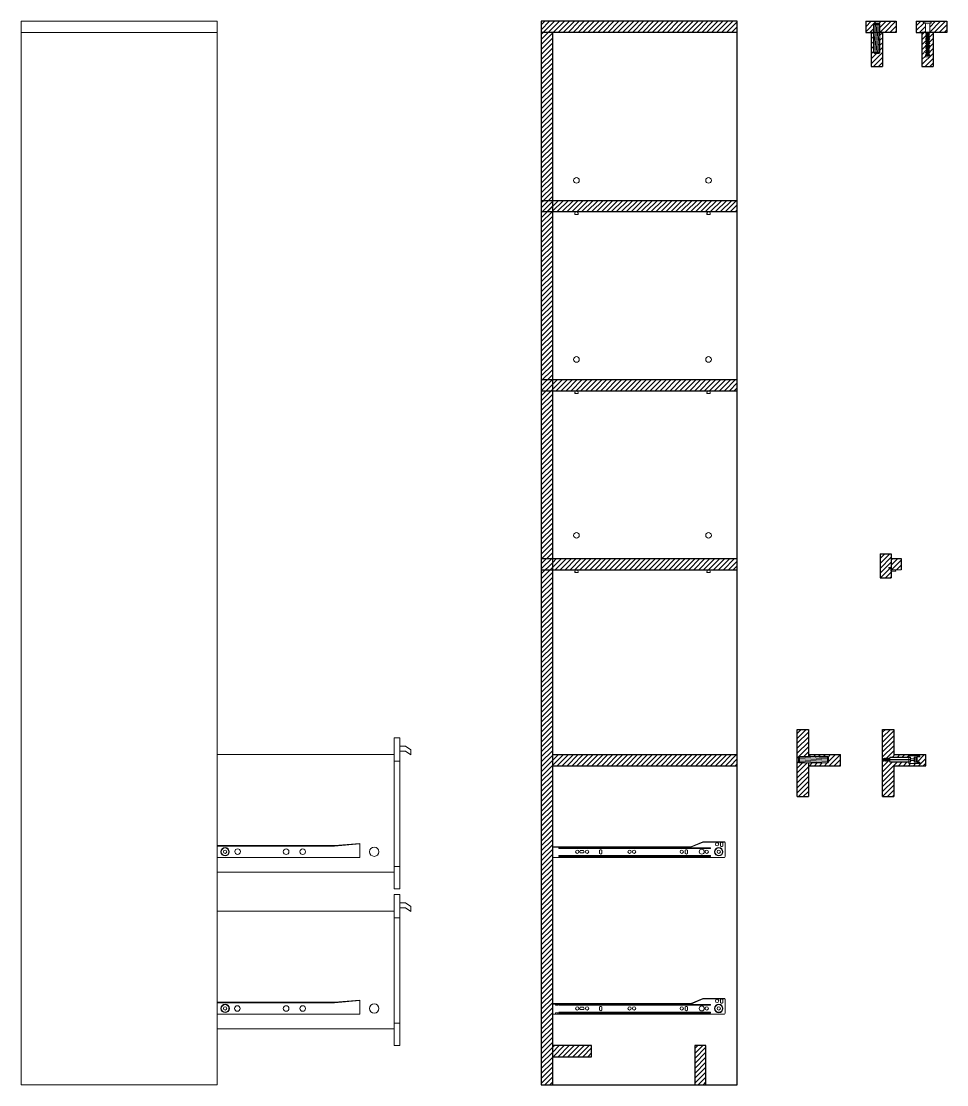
# Model space of a CAD drawing. Header units: centimetres. Extents: x -239 to 1959, y -161 to 626.
# Drawn here: x -238 to -72.7, y 102.1 to 292.1 of the extents above; entities that cross this region are included whole.
import ezdxf

# ---------------------------------------------------------------- set-up
doc = ezdxf.new("R2010")
doc.units = ezdxf.units.CM
doc.header["$MEASUREMENT"] = 0
for name, color, linetype, lineweight in [('dettagli', 4, 'Continuous', 13), ('linee prospetti', 1, 'Continuous', 18), ('linee sezioni', 3, 'Continuous', 25), ('trame', 6, 'Continuous', 9)]:
    doc.layers.add(name, color=color, linetype=linetype, lineweight=lineweight)

msp = doc.modelspace()

# ---------------------------------------------------------------- hatches: boundary and pattern name
at = {"layer": 'trame'}
h = msp.add_hatch(dxfattribs=at)
h.set_pattern_fill('ANSI31', color=256, scale=5)
h.paths.add_polyline_path([(-110.16377, 292.09239), (-145.16377, 292.09239), (-145.16377, 290.09239), (-110.16377, 290.09239)])
h.paths.add_polyline_path([(-143.16377, 290.09239), (-145.16377, 290.09239), (-145.16377, 102.09239), (-143.16377, 102.09239)])
h = msp.add_hatch(dxfattribs=at)
h.set_pattern_fill('ANSI31', color=256, scale=5)
h.paths.add_polyline_path([(-85.79649, 291.53949, -0.278502654), (-85.70649, 291.63949), (-85.65649, 291.63949), (-85.65649, 291.73949), (-84.80649, 291.73949), (-84.80649, 291.63949), (-84.77094, 291.63949, -0.414213562), (-84.65649, 291.53949), (-84.65649, 290.09215), (-81.76697, 290.09215), (-81.76697, 292.09239), (-87.20512, 292.09239), (-87.20512, 290.09239), (-86.19814, 290.09215), (-85.79649, 290.09215)])
h = msp.add_hatch(dxfattribs=at)
h.set_pattern_fill('ANSI31', color=256, scale=5)
h.paths.add_polyline_path([(-75.16316, 290.09215), (-75.93909, 290.09215), (-75.93909, 290.0454), (-75.75917, 290.0454), (-75.75917, 289.99401), (-75.93909, 289.99401), (-75.93909, 289.8758), (-75.87337, 289.8758), (-75.87337, 289.82441), (-75.93909, 289.82441), (-75.93909, 289.69593), (-75.75917, 289.69593), (-75.75917, 289.64453), (-75.93909, 289.64453), (-75.93909, 289.51091), (-75.87337, 289.51091), (-75.87337, 289.45952), (-75.93909, 289.45952), (-75.93909, 289.34131), (-75.75917, 289.34131), (-75.75917, 289.28992), (-75.93909, 289.28992), (-75.93909, 289.14602), (-75.87337, 289.14602), (-75.87337, 289.09462), (-75.93909, 289.09462), (-75.93909, 288.95586), (-75.75917, 288.95586), (-75.75917, 288.90447), (-75.93909, 288.90447), (-75.93909, 288.75029), (-75.87337, 288.75029), (-75.87337, 288.69889), (-75.93909, 288.69889), (-75.93909, 288.555), (-75.75917, 288.555), (-75.75917, 288.5036), (-75.93909, 288.5036), (-75.93909, 288.37512), (-75.87337, 288.37512), (-75.87337, 288.32372), (-75.93909, 288.32372), (-75.93909, 288.17983), (-75.75917, 288.17983), (-75.75917, 288.12843), (-75.93909, 288.12843), (-75.93909, 287.98453), (-75.87337, 287.98453), (-75.87337, 287.93314), (-75.93909, 287.93314), (-75.93909, 287.76354), (-75.75917, 287.76354), (-75.75917, 287.71215), (-75.93909, 287.71215), (-75.93909, 287.56825), (-75.87337, 287.56825), (-75.87337, 287.51685), (-75.93909, 287.51685), (-75.93909, 287.36267), (-75.75917, 287.36267), (-75.75917, 287.31128), (-75.93909, 287.31128), (-75.93909, 287.13654), (-75.87337, 287.13654), (-75.87337, 287.08515), (-75.93909, 287.08515), (-75.93909, 286.95153), (-75.75917, 286.95153), (-75.75917, 286.90013), (-75.93909, 286.90013), (-75.93909, 286.7182), (-75.87337, 286.7182), (-75.87337, 286.6668), (-75.93909, 286.6668), (-75.93909, 286.53318), (-75.75917, 286.53318), (-75.75917, 286.48179), (-75.93909, 286.48179), (-75.93909, 286.28915), (-75.87337, 286.28915), (-75.87337, 286.23776), (-75.93909, 286.23776), (-75.93909, 286.10414), (-75.75917, 286.10414), (-75.75917, 286.05274), (-75.93909, 286.05274), (-75.93909, 285.99205), (-75.75917, 285.99205), (-75.75917, 285.76281), (-76.51435, 285.76281), (-76.51435, 285.99205), (-76.33582, 285.99205), (-76.33582, 286.05274), (-76.51652, 286.05274), (-76.51652, 286.10414), (-76.33582, 286.10414), (-76.33582, 286.23776), (-76.40232, 286.23776), (-76.40232, 286.28915), (-76.33582, 286.28915), (-76.33582, 286.48179), (-76.51652, 286.48179), (-76.51652, 286.53318), (-76.33582, 286.53318), (-76.33582, 286.6668), (-76.40232, 286.6668), (-76.40232, 286.7182), (-76.33582, 286.7182), (-76.33582, 286.90013), (-76.51652, 286.90013), (-76.51652, 286.95153), (-76.33582, 286.95153), (-76.33582, 287.08515), (-76.40232, 287.08515), (-76.40232, 287.13654), (-76.33582, 287.13654), (-76.33582, 287.31128), (-76.51652, 287.31128), (-76.51652, 287.36267), (-76.33582, 287.36267), (-76.33582, 287.51685), (-76.40232, 287.51685), (-76.40232, 287.56825), (-76.33582, 287.56825), (-76.33582, 287.71215), (-76.51652, 287.71215), (-76.51652, 287.76354), (-76.33582, 287.76354), (-76.33582, 287.93314), (-76.40232, 287.93314), (-76.40232, 287.98453), (-76.33582, 287.98453), (-76.33582, 288.12843), (-76.51652, 288.12843), (-76.51652, 288.17983), (-76.33582, 288.17983), (-76.33582, 288.32372), (-76.40232, 288.32372), (-76.40232, 288.37512), (-76.33582, 288.37512), (-76.33582, 288.5036), (-76.51652, 288.5036), (-76.51652, 288.555), (-76.33582, 288.555), (-76.33582, 288.69889), (-76.40232, 288.69889), (-76.40232, 288.75029), (-76.33582, 288.75029), (-76.33582, 288.90447), (-76.51652, 288.90447), (-76.51652, 288.95586), (-76.33582, 288.95586), (-76.33582, 289.09462), (-76.40232, 289.09462), (-76.40232, 289.14602), (-76.33582, 289.14602), (-76.33582, 289.28992), (-76.51652, 289.28992), (-76.51652, 289.34131), (-76.33582, 289.34131), (-76.33582, 289.45952), (-76.40232, 289.45952), (-76.40232, 289.51091), (-76.33582, 289.51091), (-76.33582, 289.64453), (-76.51652, 289.64453), (-76.51652, 289.69593), (-76.33582, 289.69593), (-76.33582, 289.82441), (-76.40232, 289.82441), (-76.40232, 289.8758), (-76.33582, 289.8758), (-76.33582, 289.99401), (-76.51652, 289.99401), (-76.51652, 290.0454), (-76.33582, 290.0454), (-76.33582, 290.09215), (-77.15618, 290.09215), (-77.15618, 284.02584), (-75.16316, 284.02584)])
h.paths.add_polyline_path([(-72.72501, 292.09239), (-78.16316, 292.09239), (-78.16316, 290.09239), (-77.15618, 290.09215), (-76.33582, 290.09215), (-76.33582, 290.12513), (-76.51435, 290.12513), (-76.51435, 291.67324, -0.073412496), (-76.91409, 291.84099, -0.191741428), (-75.38584, 291.83629, -0.068614146), (-75.75917, 291.67813), (-75.75917, 290.12513), (-75.93909, 290.12513), (-75.93909, 290.09215), (-72.72501, 290.09215)])
h = msp.add_hatch(dxfattribs=at)
h.set_pattern_fill('ANSI31', color=256, scale=5)
h.set_pattern_definition([(45, (-19.8017, 0), (-0.4419417, 0.4419417), [])])
h.paths.add_polyline_path([(-85.65649, 286.33949), (-85.65649, 286.43949), (-84.80649, 286.43949), (-84.80649, 286.33949)], flags=16)
h.paths.add_polyline_path([(-86.19814, 284.02584), (-84.20512, 284.02584), (-84.20512, 290.09215), (-84.65649, 290.09215), (-84.65649, 286.53949), (-85.79649, 286.53949), (-85.79649, 290.09215), (-86.19814, 290.09215)])
h = msp.add_hatch(dxfattribs=at)
h.set_pattern_fill('ANSI31', color=256, scale=5)
h.paths.add_polyline_path([(-110.16377, 260.09239), (-145.16377, 260.09239), (-145.16377, 258.09239), (-110.16377, 258.09239)])
h = msp.add_hatch(dxfattribs=at)
h.set_pattern_fill('ANSI31', color=256, scale=5)
h.paths.add_polyline_path([(-110.16377, 228.09239), (-143.16377, 228.09239), (-143.16377, 226.09239), (-110.16377, 226.09239)])
h = msp.add_hatch(dxfattribs=at)
h.set_pattern_fill('ANSI31', color=256, scale=5)
h.paths.add_polyline_path([(-110.16377, 196.09239), (-143.16377, 196.09239), (-143.16377, 194.09239), (-110.16377, 194.09239)])
h = msp.add_hatch(dxfattribs=at)
h.set_pattern_fill('ANSI31', color=256, scale=5)
h.set_pattern_definition([(45, (-18.2275, 0), (-0.4419417, 0.4419417), [])])
h.paths.add_polyline_path([(-84.62395, 192.63644), (-82.63094, 192.63644), (-82.63094, 196.96974), (-84.62395, 196.96974)])
h = msp.add_hatch(dxfattribs=at)
h.set_pattern_fill('ANSI31', color=256, scale=5)
h.paths.add_polyline_path([(-80.85493, 194.09239), (-80.85493, 196.09239), (-82.63094, 196.09239), (-82.63094, 194.09239), (-82.01723, 194.09239)])
h = msp.add_hatch(dxfattribs=at)
h.set_pattern_fill('ANSI31', color=256, scale=5)
h.paths.add_polyline_path([(-97.42217, 165.57679), (-99.42217, 165.57679), (-99.42217, 153.56525), (-97.42217, 153.56525), (-97.42217, 159.57666), (-99.02088, 159.57666, -0.278502654), (-99.12088, 159.66666), (-99.12088, 159.71666), (-99.22088, 159.71666), (-99.22088, 160.56666), (-99.12088, 160.56666), (-99.12088, 160.60221, -0.414213562), (-99.02088, 160.71666), (-97.42217, 160.71666)])
h = msp.add_hatch(dxfattribs=at)
h.set_pattern_fill('ANSI31', color=256, scale=5)
h.paths.add_polyline_path([(-76.47897, 161.09239), (-82.17945, 161.09239), (-82.17945, 165.57679), (-84.17945, 165.57679), (-84.17945, 153.56525), (-82.17945, 153.56525), (-82.17945, 159.09239), (-76.47897, 159.09239)])
h.paths.add_polyline_path([(-79.49928, 160.64096), (-79.49928, 160.86444), (-77.53508, 160.86444), (-77.53508, 160.77396), (-77.53508, 160.66123), (-77.65521, 160.66123), (-78.03508, 160.66123), (-78.03508, 159.70096), (-77.53508, 159.70096), (-77.53508, 159.57396), (-77.53508, 159.47396), (-79.49928, 159.47396), (-79.49928, 159.70096), (-82.8791, 159.70096), (-82.8791, 159.93675), (-82.96538, 159.93675, -0.173127612), (-82.99948, 159.87903, -0.273281154), (-83.02901, 159.93675), (-83.15075, 159.93675, -0.173127612), (-83.18484, 159.87903, -0.273281154), (-83.21438, 159.93675), (-83.34311, 159.93675, -0.173127612), (-83.37721, 159.87903, -0.273281154), (-83.40674, 159.93675), (-83.54098, 159.93675, -0.173127612), (-83.57507, 159.87903, -0.273281154), (-83.60461, 159.93675), (-83.74092, 159.93675, -0.173127612), (-83.77502, 159.87903, -0.273281154), (-83.80455, 159.93675), (-84.04275, 159.93675), (-84.04275, 160.39755), (-83.91064, 160.39755, -0.173127612), (-83.87654, 160.45527, -0.273281154), (-83.84701, 160.39755), (-83.71069, 160.39755, -0.173127612), (-83.6766, 160.45527, -0.273281154), (-83.64706, 160.39755), (-83.51283, 160.39755, -0.173127612), (-83.47874, 160.45527, -0.273281154), (-83.4492, 160.39755), (-83.32047, 160.39755, -0.173127612), (-83.28637, 160.45527, -0.273281154), (-83.25683, 160.39755), (-83.1351, 160.39755, -0.173127612), (-83.101, 160.45527, -0.273281154), (-83.07147, 160.39755), (-82.8791, 160.39755), (-82.8791, 160.64096)], flags=16)
h.paths.add_polyline_path([(-78.51229, 160.32122), (-78.51229, 160.64096), (-78.11229, 160.64096), (-78.11229, 159.70096), (-78.51229, 159.70096), (-78.51229, 160.02122)], flags=0)
h = msp.add_hatch(dxfattribs=at)
h.set_pattern_fill('ANSI31', color=256, scale=5)
h.paths.add_polyline_path([(-110.16377, 161.09239), (-143.16377, 161.09239), (-143.16377, 159.09239), (-110.16377, 159.09239)])
h = msp.add_hatch(dxfattribs=at)
h.set_pattern_fill('ANSI31', color=256, scale=5)
h.paths.add_polyline_path([(-91.72169, 161.09239), (-97.42217, 161.09239), (-97.42217, 160.71666), (-94.02088, 160.71666, -0.414213562), (-93.92088, 160.60221), (-93.92088, 160.56666), (-93.82088, 160.56666), (-93.82088, 159.71666), (-93.92088, 159.71666), (-93.92088, 159.66666, -0.278502654), (-94.02088, 159.57666), (-97.42217, 159.57666), (-97.42217, 159.09239), (-91.72169, 159.09239)])
h = msp.add_hatch(dxfattribs=at)
h.set_pattern_fill('ANSI31', color=256, scale=5)
h.paths.add_polyline_path([(-136.16377, 109.09239), (-143.16377, 109.09239), (-143.16377, 107.09239), (-136.16377, 107.09239)])
h.paths.add_polyline_path([(-115.73005, 109.09239), (-117.73005, 109.09239), (-117.73005, 102.09239), (-115.73005, 102.09239)])

# ---------------------------------------------------------------- linework, layer by layer
for p, q in [((-87.20512, 292.09239), (-81.76697, 292.09239)), ((-87.20512, 292.09239), (-87.20512, 290.09239)), ((-81.76697, 292.09239), (-81.76697, 290.09215)), ((-78.16316, 292.09239), (-72.72501, 292.09239)), ((-78.16316, 292.09239), (-78.16316, 290.09239)), ((-72.72501, 292.09239), (-72.72501, 290.09215)), ((-87.20512, 290.09239), (-86.19814, 290.09215)), ((-84.20512, 290.09239), (-84.20512, 284.02584)), ((-78.16316, 290.09239), (-77.15618, 290.09215)), ((-75.16316, 290.09239), (-75.16316, 284.02584)), ((-86.19814, 284.02584), (-84.20512, 284.02584)), ((-77.15618, 284.02584), (-75.16316, 284.02584)), ((-115.57497, 257.79239), (-115.57497, 257.59239)), ((-139.17155, 225.79239), (-139.17155, 225.59239)), ((-115.57497, 225.79239), (-115.57497, 225.59239)), ((-84.62395, 196.96974), (-82.63094, 196.96974)), ((-82.63094, 196.96974), (-82.63094, 192.63644)), ((-82.63094, 196.09239), (-80.85493, 196.09239)), ((-80.85493, 196.09239), (-80.85493, 194.09239)), ((-139.17155, 193.79239), (-139.17155, 193.59239)), ((-115.57497, 193.79239), (-115.57497, 193.59239)), ((-84.62395, 192.63644), (-82.63094, 192.63644)), ((-99.42217, 153.56525), (-99.42217, 165.57679)), ((-99.42217, 165.57679), (-97.42217, 165.57679)), ((-97.42217, 165.57679), (-97.42217, 160.71666)), ((-84.17945, 153.56525), (-84.17945, 165.57679)), ((-84.17945, 165.57679), (-82.17945, 165.57679)), ((-82.17945, 165.57679), (-82.17945, 161.09239)), ((-97.42217, 161.09239), (-91.72169, 161.09239)), ((-91.72169, 159.09239), (-91.72169, 161.09239)), ((-82.17945, 161.09239), (-76.47897, 161.09239)), ((-76.47897, 159.09239), (-76.47897, 161.09239)), ((-97.42217, 159.57666), (-97.42217, 153.56525)), ((-97.42217, 159.09239), (-91.72169, 159.09239)), ((-82.17945, 159.09239), (-82.17945, 153.56525)), ((-82.17945, 159.09239), (-76.47897, 159.09239)), ((-99.42217, 153.56525), (-97.42217, 153.56525)), ((-84.17945, 153.56525), (-82.17945, 153.56525)), ((-120.68317, 116.51161), (-120.68317, 116.61161))]:
    msp.add_line(p, q)
for points in [[(-81.76697, 290.09215), (-86.19814, 290.09215), (-86.19814, 284.02584)], [(-72.72501, 290.09215), (-77.15618, 290.09215), (-77.15618, 284.02584)], [(-84.62395, 196.96974), (-84.62395, 192.63644)]]:
    msp.add_lwpolyline(points)
at = {"layer": 'dettagli'}
for p, q in [((-85.79649, 286.53949), (-85.47361, 291.53949)), ((-85.79649, 289.74288), (-85.68047, 291.53949)), ((-85.54929, 286.53949), (-85.2264, 291.53949)), ((-85.31643, 286.53949), (-84.99355, 291.53949)), ((-85.08357, 286.53949), (-84.76068, 291.53949)), ((-84.77094, 291.63949), (-84.80649, 291.63949)), ((-84.85071, 286.53949), (-84.65649, 289.54702)), ((-75.75917, 290.12513), (-76.51435, 290.12513)), ((-76.33582, 290.12513), (-76.33582, 290.0454)), ((-76.33582, 289.99401), (-76.33582, 289.8758)), ((-76.33582, 289.82441), (-76.33582, 289.69593)), ((-76.33582, 289.64453), (-76.33582, 289.51091)), ((-76.33582, 289.45952), (-76.33582, 289.34131)), ((-76.33582, 289.28992), (-76.33582, 289.14602)), ((-76.33582, 289.09462), (-76.33582, 288.95586)), ((-76.33582, 288.90447), (-76.33582, 288.75029)), ((-76.33582, 288.69889), (-76.33582, 288.555)), ((-76.33582, 288.5036), (-76.33582, 288.37512)), ((-76.33582, 288.32372), (-76.33582, 288.17983)), ((-76.33582, 288.12843), (-76.33582, 287.98453)), ((-76.33582, 287.93314), (-76.33582, 287.76354)), ((-76.33582, 287.71215), (-76.33582, 287.56825)), ((-76.33582, 287.51685), (-76.33582, 287.36267)), ((-76.33582, 287.31128), (-76.33582, 287.13654)), ((-76.33582, 287.08515), (-76.33582, 286.95153)), ((-76.33582, 286.90013), (-76.33582, 286.7182)), ((-84.77094, 286.43949), (-84.80649, 286.43949)), ((-75.75917, 285.99205), (-76.51435, 285.99205)), ((-76.33582, 286.6668), (-76.33582, 286.53318)), ((-76.33582, 286.48179), (-76.33582, 286.28915)), ((-76.33582, 286.23776), (-76.33582, 286.10414)), ((-76.33582, 286.05274), (-76.33582, 285.99205)), ((-139.17155, 257.79239), (-139.17155, 257.59239)), ((-138.57155, 257.79239), (-138.57155, 257.59239)), ((-114.97497, 257.79239), (-114.97497, 257.59239)), ((-138.57155, 225.79239), (-138.57155, 225.59239)), ((-114.97497, 225.79239), (-114.97497, 225.59239)), ((-82.63094, 194.09239), (-80.85493, 194.09239)), ((-139.17155, 193.59239), (-138.57155, 193.59239)), ((-138.57155, 193.79239), (-138.57155, 193.59239)), ((-115.57497, 193.59239), (-114.97497, 193.59239)), ((-114.97497, 193.79239), (-114.97497, 193.59239)), ((-99.12088, 160.60221), (-99.12088, 160.56666)), ((-94.02088, 160.28959), (-99.02088, 160.61248)), ((-94.02088, 160.05672), (-99.02088, 160.37961)), ((-94.02088, 159.82387), (-99.02088, 160.14675)), ((-94.02088, 159.57666), (-99.02088, 159.89955)), ((-97.22427, 159.57666), (-99.02088, 159.69268)), ((-94.02088, 160.52244), (-97.02841, 160.71666)), ((-93.92088, 160.60221), (-93.92088, 160.56666)), ((-79.20907, 160.21096), (-82.8791, 160.21096)), ((-79.20907, 160.11096), (-82.8791, 160.11096)), ((-79.49928, 160.86444), (-77.53508, 160.86444)), ((-79.49928, 159.47396), (-79.49928, 160.86444)), ((-79.10907, 160.32122), (-79.20907, 160.64096)), ((-79.10907, 160.02122), (-79.20907, 159.70096)), ((-78.41229, 160.64096), (-78.41229, 159.70096)), ((-78.21229, 160.64096), (-78.21229, 159.70096)), ((-77.53508, 159.47396), (-79.49928, 159.47396)), ((-77.53508, 159.57396), (-77.53508, 159.47396)), ((-120.68317, 144.51161), (-120.68317, 144.61161)), ((-116.22654, 145.43606), (-112.31282, 145.43606)), ((-116.22654, 117.43606), (-112.31282, 117.43606))]:
    msp.add_line(p, q, dxfattribs=at)
for points in [[(-85.22649, 291.53949), (-84.65649, 291.53949), (-84.65649, 286.53949), (-85.79649, 286.53949), (-85.79649, 291.53949), (-85.22649, 291.53949)], [(-85.65649, 291.63949), (-85.65649, 291.73949), (-84.80649, 291.73949), (-84.80649, 291.63949), (-85.70649, 291.63949)], [(-76.90627, 291.83629), (-76.90627, 291.84405)], [(-76.51435, 290.12513), (-76.51435, 291.67324), (-76.51435, 291.67324)], [(-75.75917, 291.67813), (-75.75917, 290.12513)], [(-76.21051, 290.0454), (-76.51652, 290.0454), (-76.51652, 289.99401), (-76.21051, 289.99401)], [(-76.21051, 289.69593), (-76.51652, 289.69593), (-76.51652, 289.64453), (-76.21051, 289.64453)], [(-76.21051, 289.34131), (-76.51652, 289.34131), (-76.51652, 289.28992), (-76.21051, 289.28992)], [(-76.21051, 288.95586), (-76.51652, 288.95586), (-76.51652, 288.90447), (-76.21051, 288.90447)], [(-76.21051, 289.8758), (-76.40232, 289.8758), (-76.40232, 289.82441), (-76.21051, 289.82441)], [(-76.21051, 289.51091), (-76.40232, 289.51091), (-76.40232, 289.45952), (-76.21051, 289.45952)], [(-76.21051, 289.14602), (-76.40232, 289.14602), (-76.40232, 289.09462), (-76.21051, 289.09462)], [(-76.21051, 290.12513), (-76.21051, 285.99205)], [(-76.06519, 290.12513), (-76.06519, 285.99205)], [(-76.06519, 290.0454), (-75.75917, 290.0454), (-75.75917, 289.99401), (-76.06519, 289.99401)], [(-76.06519, 289.8758), (-75.87337, 289.8758), (-75.87337, 289.82441), (-76.06519, 289.82441)], [(-76.06519, 289.69593), (-75.75917, 289.69593), (-75.75917, 289.64453), (-76.06519, 289.64453)], [(-76.06519, 289.51091), (-75.87337, 289.51091), (-75.87337, 289.45952), (-76.06519, 289.45952)], [(-76.06519, 289.34131), (-75.75917, 289.34131), (-75.75917, 289.28992), (-76.06519, 289.28992)], [(-76.06519, 289.14602), (-75.87337, 289.14602), (-75.87337, 289.09462), (-76.06519, 289.09462)], [(-76.06519, 288.95586), (-75.75917, 288.95586), (-75.75917, 288.90447), (-76.06519, 288.90447)], [(-75.93909, 290.12513), (-75.93909, 290.0454)], [(-75.93909, 289.99401), (-75.93909, 289.8758)], [(-75.93909, 289.82441), (-75.93909, 289.69593)], [(-75.93909, 289.64453), (-75.93909, 289.51091)], [(-75.93909, 289.45952), (-75.93909, 289.34131)], [(-75.93909, 289.28992), (-75.93909, 289.14602)], [(-75.93909, 289.09462), (-75.93909, 288.95586)], [(-75.93909, 288.90447), (-75.93909, 288.75029)], [(-76.21051, 288.555), (-76.51652, 288.555), (-76.51652, 288.5036), (-76.21051, 288.5036)], [(-76.21051, 288.17983), (-76.51652, 288.17983), (-76.51652, 288.12843), (-76.21051, 288.12843)], [(-76.21051, 287.76354), (-76.51652, 287.76354), (-76.51652, 287.71215), (-76.21051, 287.71215)], [(-76.21051, 287.36267), (-76.51652, 287.36267), (-76.51652, 287.31128), (-76.21051, 287.31128)], [(-76.21051, 286.95153), (-76.51652, 286.95153), (-76.51652, 286.90013), (-76.21051, 286.90013)], [(-76.21051, 288.75029), (-76.40232, 288.75029), (-76.40232, 288.69889), (-76.21051, 288.69889)], [(-76.21051, 288.37512), (-76.40232, 288.37512), (-76.40232, 288.32372), (-76.21051, 288.32372)], [(-76.21051, 287.98453), (-76.40232, 287.98453), (-76.40232, 287.93314), (-76.21051, 287.93314)], [(-76.21051, 287.56825), (-76.40232, 287.56825), (-76.40232, 287.51685), (-76.21051, 287.51685)], [(-76.21051, 287.13654), (-76.40232, 287.13654), (-76.40232, 287.08515), (-76.21051, 287.08515)], [(-76.06519, 288.75029), (-75.87337, 288.75029), (-75.87337, 288.69889), (-76.06519, 288.69889)], [(-76.06519, 288.555), (-75.75917, 288.555), (-75.75917, 288.5036), (-76.06519, 288.5036)], [(-76.06519, 288.37512), (-75.87337, 288.37512), (-75.87337, 288.32372), (-76.06519, 288.32372)], [(-76.06519, 288.17983), (-75.75917, 288.17983), (-75.75917, 288.12843), (-76.06519, 288.12843)], [(-76.06519, 287.98453), (-75.87337, 287.98453), (-75.87337, 287.93314), (-76.06519, 287.93314)], [(-76.06519, 287.76354), (-75.75917, 287.76354), (-75.75917, 287.71215), (-76.06519, 287.71215)], [(-76.06519, 287.56825), (-75.87337, 287.56825), (-75.87337, 287.51685), (-76.06519, 287.51685)], [(-76.06519, 287.36267), (-75.75917, 287.36267), (-75.75917, 287.31128), (-76.06519, 287.31128)], [(-76.06519, 287.13654), (-75.87337, 287.13654), (-75.87337, 287.08515), (-76.06519, 287.08515)], [(-76.06519, 286.95153), (-75.75917, 286.95153), (-75.75917, 286.90013), (-76.06519, 286.90013)], [(-75.93909, 288.69889), (-75.93909, 288.555)], [(-75.93909, 288.5036), (-75.93909, 288.37512)], [(-75.93909, 288.32372), (-75.93909, 288.17983)], [(-75.93909, 288.12843), (-75.93909, 287.98453)], [(-75.93909, 287.93314), (-75.93909, 287.76354)], [(-75.93909, 287.71215), (-75.93909, 287.56825)], [(-75.93909, 287.51685), (-75.93909, 287.36267)], [(-75.93909, 287.31128), (-75.93909, 287.13654)], [(-75.93909, 287.08515), (-75.93909, 286.95153)], [(-75.93909, 286.90013), (-75.93909, 286.7182)], [(-85.65649, 286.43949), (-85.65649, 286.33949), (-84.80649, 286.33949), (-84.80649, 286.43949), (-85.70649, 286.43949)], [(-76.21051, 286.53318), (-76.51652, 286.53318), (-76.51652, 286.48179), (-76.21051, 286.48179)], [(-76.21051, 286.10414), (-76.51652, 286.10414), (-76.51652, 286.05274), (-76.21051, 286.05274)], [(-75.75917, 285.99205), (-75.75917, 285.76281), (-76.51435, 285.76281), (-76.51435, 285.99205)], [(-76.21051, 286.7182), (-76.40232, 286.7182), (-76.40232, 286.6668), (-76.21051, 286.6668)], [(-76.21051, 286.28915), (-76.40232, 286.28915), (-76.40232, 286.23776), (-76.21051, 286.23776)], [(-76.06519, 286.7182), (-75.87337, 286.7182), (-75.87337, 286.6668), (-76.06519, 286.6668)], [(-76.06519, 286.53318), (-75.75917, 286.53318), (-75.75917, 286.48179), (-76.06519, 286.48179)], [(-76.06519, 286.28915), (-75.87337, 286.28915), (-75.87337, 286.23776), (-76.06519, 286.23776)], [(-76.06519, 286.10414), (-75.75917, 286.10414), (-75.75917, 286.05274), (-76.06519, 286.05274)], [(-75.93909, 286.6668), (-75.93909, 286.53318)], [(-75.93909, 286.48179), (-75.93909, 286.28915)], [(-75.93909, 286.23776), (-75.93909, 286.10414)], [(-75.93909, 286.05274), (-75.93909, 285.99205)], [(-139.17155, 257.59239), (-138.57155, 257.59239)], [(-115.57497, 257.59239), (-114.97497, 257.59239)], [(-139.17155, 225.59239), (-138.57155, 225.59239)], [(-115.57497, 225.59239), (-114.97497, 225.59239)], [(-82.68094, 194.47409), (-83.08094, 194.47409), (-83.08094, 194.37409), (-82.68094, 194.37409)], [(-82.68094, 193.84239), (-82.68094, 194.62409), (-82.63094, 194.62409), (-82.63094, 193.84239), (-82.68094, 193.84239)], [(-82.01723, 194.09239), (-82.63094, 194.09239)], [(-82.63094, 193.84239), (-81.83094, 193.84239), (-81.83094, 193.88872)], [(-99.12088, 159.71666), (-99.22088, 159.71666), (-99.22088, 160.56666), (-99.12088, 160.56666), (-99.12088, 159.66666)], [(-99.02088, 160.14666), (-99.02088, 160.71666), (-94.02088, 160.71666), (-94.02088, 159.57666), (-99.02088, 159.57666), (-99.02088, 160.14666)], [(-93.92088, 159.71666), (-93.82088, 159.71666), (-93.82088, 160.56666), (-93.92088, 160.56666), (-93.92088, 159.66666)], [(-82.8791, 159.93675), (-84.04275, 159.93675), (-84.04275, 160.39755), (-82.8791, 160.39755)], [(-82.8791, 160.64096), (-82.8791, 159.70096), (-79.20907, 159.70096), (-79.20907, 160.64096), (-82.8791, 160.64096)], [(-79.20907, 160.54096), (-82.8791, 160.54096)], [(-79.20907, 159.80096), (-82.8791, 159.80096)], [(-79.10907, 160.32122), (-78.51229, 160.32122), (-78.51229, 160.02122), (-79.10907, 160.02122)], [(-78.51229, 160.32122), (-78.51229, 160.64096), (-78.11229, 160.64096), (-78.11229, 159.70096), (-78.51229, 159.70096), (-78.51229, 160.02122)], [(-77.53508, 159.57396), (-78.03508, 159.57396), (-78.03508, 160.77396), (-77.53508, 160.77396), (-77.53508, 160.86444)], [(-77.65521, 160.77396), (-77.65521, 160.66123), (-78.03508, 160.66123)], [(-77.53508, 159.57396), (-77.53508, 159.70096), (-78.03508, 159.70096)], [(-77.53508, 160.77396), (-77.53508, 160.66123), (-77.65521, 160.66123)], [(-177.54745, 145.21765), (-177.54745, 142.71765), (-203.04818, 142.71765)], [(-177.54745, 145.21765), (-182.11441, 144.83684), (-203.04818, 144.83684), (-203.04818, 144.73684)], [(-203.04818, 144.73684), (-182.11441, 144.73684), (-177.54745, 145.13155)], [(-112.48558, 145.51765), (-116.28558, 145.51765), (-118.42494, 144.61161), (-143.16377, 144.61161), (-143.16377, 142.51765)], [(-143.16377, 144.51161), (-118.42494, 144.51161), (-116.22654, 145.43606)], [(-114.95076, 144.41147), (-142.02253, 144.41147), (-142.02253, 144.31161), (-114.95076, 144.31161), (-114.95076, 144.41147)], [(-113.1258, 144.73353), (-113.1258, 144.73353), (-113.1258, 145.33353)], [(-112.7258, 145.33353), (-112.7258, 145.33353), (-112.7258, 144.73353)], [(-112.28558, 142.87174), (-112.28558, 145.36355)], [(-143.16377, 142.71765), (-112.44444, 142.71765)], [(-114.89701, 143.05702), (-142.02253, 143.05702), (-142.02253, 142.95717), (-114.89701, 142.95717), (-114.89701, 143.05702)], [(-115.5948, 142.95717), (-142.02253, 142.95717), (-142.02253, 142.85732), (-114.89701, 142.85732), (-114.89701, 142.95717)], [(-138.19172, 143.9286), (-138.19172, 143.9286), (-137.59172, 143.9286)], [(-137.59172, 143.5286), (-137.59172, 143.5286), (-138.19172, 143.5286)], [(-134.7399, 143.40138), (-134.7399, 143.40138), (-134.7399, 144.00138)], [(-134.3399, 144.00138), (-134.3399, 144.00138), (-134.3399, 143.40138)], [(-119.44045, 143.40138), (-119.44045, 143.40138), (-119.44045, 144.00138)], [(-119.04045, 144.00138), (-119.04045, 144.00138), (-119.04045, 143.40138)], [(-177.54745, 117.21765), (-177.54745, 114.71765), (-203.04818, 114.71765)], [(-177.54745, 117.21765), (-182.11441, 116.83684), (-203.04818, 116.83684), (-203.04818, 116.73684)], [(-203.04818, 116.73684), (-182.11441, 116.73684), (-177.54745, 117.13155)], [(-112.48558, 117.51765), (-116.28558, 117.51765), (-118.42494, 116.61161), (-143.16377, 116.61161), (-143.16377, 114.51765)], [(-143.16377, 116.51161), (-118.42494, 116.51161), (-116.22654, 117.43606)], [(-142.63188, 116.51161), (-142.63188, 116.31161), (-142.17908, 116.31161), (-142.17908, 116.51161)], [(-114.95076, 116.41147), (-142.02253, 116.41147), (-142.02253, 116.31161), (-114.95076, 116.31161), (-114.95076, 116.41147)], [(-138.19172, 115.9286), (-138.19172, 115.9286), (-137.59172, 115.9286)], [(-134.7399, 115.40138), (-134.7399, 115.40138), (-134.7399, 116.00138)], [(-134.3399, 116.00138), (-134.3399, 116.00138), (-134.3399, 115.40138)], [(-119.44045, 115.40138), (-119.44045, 115.40138), (-119.44045, 116.00138)], [(-119.04045, 116.00138), (-119.04045, 116.00138), (-119.04045, 115.40138)], [(-113.1258, 116.73353), (-113.1258, 116.73353), (-113.1258, 117.33353)], [(-112.7258, 117.33353), (-112.7258, 117.33353), (-112.7258, 116.73353)], [(-112.28558, 114.87174), (-112.28558, 117.36355)], [(-143.16377, 114.71765), (-112.44444, 114.71765)], [(-142.63188, 114.71765), (-142.63188, 114.91765), (-142.17908, 114.91765), (-142.17908, 114.71765)], [(-114.89701, 115.05702), (-142.02253, 115.05702), (-142.02253, 114.95717), (-114.89701, 114.95717), (-114.89701, 115.05702)], [(-115.5948, 114.95717), (-142.02253, 114.95717), (-142.02253, 114.85732), (-114.89701, 114.85732), (-114.89701, 114.95717)], [(-137.59172, 115.5286), (-137.59172, 115.5286), (-138.19172, 115.5286)]]:
    msp.add_lwpolyline(points, dxfattribs=at)
for centre, radius in [((-138.87155, 263.66427), 0.5), ((-115.27497, 263.66427), 0.5), ((-138.87155, 231.66967), 0.5), ((-115.27497, 231.66967), 0.5), ((-138.87155, 200.24624), 0.5), ((-115.27497, 200.24624), 0.5), ((-201.63342, 143.71358), 0.74944), ((-113.45306, 143.71358), 0.74944), ((-113.75306, 145.05707), 0.3), ((-201.63342, 143.71358), 0.68512), ((-201.63342, 143.71358), 0.29494), ((-199.40615, 143.73868), 0.5), ((-190.73366, 143.71795), 0.5), ((-187.7733, 143.71795), 0.5), ((-138.73773, 143.72492), 0.3), ((-136.97462, 143.72492), 0.3), ((-129.39005, 143.72492), 0.3), ((-128.58338, 143.72492), 0.3), ((-120.0677, 143.72492), 0.3), ((-116.49175, 143.72492), 0.44209), ((-115.5948, 143.72492), 0.3), ((-113.45306, 143.71358), 0.68512), ((-113.45306, 143.71358), 0.29494), ((-201.62528, 115.73253), 0.74944), ((-201.62528, 115.73253), 0.68512), ((-201.62528, 115.73253), 0.29494), ((-199.44975, 115.71795), 0.5), ((-190.73366, 115.71795), 0.5), ((-187.7733, 115.71795), 0.5), ((-138.73773, 115.72492), 0.3), ((-136.97462, 115.72492), 0.3), ((-129.39005, 115.72492), 0.3), ((-128.58338, 115.72492), 0.3), ((-120.0677, 115.72492), 0.3), ((-116.49175, 115.72492), 0.44209), ((-115.5948, 115.72492), 0.3), ((-113.45306, 115.71358), 0.74944), ((-113.45306, 115.71358), 0.68512), ((-113.75306, 117.05707), 0.3), ((-113.45306, 115.71358), 0.29494)]:
    msp.add_circle(centre, radius, dxfattribs=at)
for centre, radius, start, end in [((-85.66869, 291.51496), 0.13013, 106.8874654, 169.1381096), ((-84.76372, 291.53226), 0.10747, 3.8548304, 93.8548304), ((-76.15587, 289.9193), 2.06586, 68.1153736, 111.2992294), ((-76.14606, 293.11105), 1.48423, 239.1899991, 300.8100009), ((-85.66869, 286.56401), 0.13013, 190.8618904, 253.1125346), ((-84.76372, 286.54671), 0.10747, 266.1451696, 356.1451696), ((-138.87155, 257.79239), 0.3, 0, 180), ((-115.27497, 257.79239), 0.3, 0, 180), ((-138.87155, 225.79239), 0.3, 0, 180), ((-115.27497, 225.79239), 0.3, 0, 180), ((-138.87155, 193.79239), 0.3, 0, 180), ((-115.27497, 193.79239), 0.3, 0, 180), ((-82.06074, 193.86556), 0.23097, 354.2442408, 79.1416657), ((-99.01365, 160.60944), 0.10747, 93.8548304, 183.8548304), ((-98.99635, 159.70447), 0.13013, 196.8874654, 259.1381096), ((-94.0281, 160.60944), 0.10747, 356.1451696, 86.1451696), ((-94.0454, 159.70447), 0.13013, 280.8618904, 343.1125346), ((-83.81274, 160.37865), 0.09971, 129.7871179, 169.0755994), ((-82.42879, 160.38771), 1.44778, 179.6106198, 198.1486601), ((-83.91064, 160.40141), 0.06375, 356.5275812, 57.6661914), ((-82.21326, 160.4314), 1.6341, 181.1868232, 197.6200008), ((-83.74092, 159.93289), 0.06375, 176.5275812, 237.6661914), ((-83.83883, 159.95565), 0.09971, 309.7871179, 349.0755994), ((-83.61279, 160.37865), 0.09971, 129.7871179, 169.0755994), ((-82.22885, 160.38771), 1.44778, 179.6106198, 198.1486601), ((-83.71069, 160.40141), 0.06375, 356.5275812, 57.6661914), ((-82.01331, 160.4314), 1.6341, 181.1868232, 197.6200008), ((-83.54098, 159.93289), 0.06375, 176.5275812, 237.6661914), ((-83.63888, 159.95565), 0.09971, 309.7871179, 349.0755994), ((-83.41493, 160.37865), 0.09971, 129.7871179, 169.0755994), ((-82.03098, 160.38771), 1.44778, 179.6106198, 198.1486601), ((-83.51283, 160.40141), 0.06375, 356.5275812, 57.6661914), ((-81.81545, 160.4314), 1.6341, 181.1868232, 197.6200008), ((-83.34311, 159.93289), 0.06375, 176.5275812, 237.6661914), ((-83.44102, 159.95565), 0.09971, 309.7871179, 349.0755994), ((-83.22256, 160.37865), 0.09971, 129.7871179, 169.0755994), ((-81.83862, 160.38771), 1.44778, 179.6106198, 198.1486601), ((-83.32047, 160.40141), 0.06375, 356.5275812, 57.6661914), ((-81.62309, 160.4314), 1.6341, 181.1868232, 197.6200008), ((-83.15075, 159.93289), 0.06375, 176.5275812, 237.6661914), ((-83.24865, 159.95565), 0.09971, 309.7871179, 349.0755994), ((-83.03719, 160.37865), 0.09971, 129.7871179, 169.0755994), ((-81.65325, 160.38771), 1.44778, 179.6106198, 198.1486601), ((-83.1351, 160.40141), 0.06375, 356.5275812, 57.6661914), ((-81.43772, 160.4314), 1.6341, 181.1868232, 197.6200008), ((-82.96538, 159.93289), 0.06375, 176.5275812, 237.6661914), ((-83.06329, 159.95565), 0.09971, 309.7871179, 349.0755994), ((-112.9258, 145.14991), 0.27151, 42.5545397, 137.4454603), ((-112.9258, 144.91714), 0.27151, 222.5545397, 317.4454603), ((-112.46501, 145.33751), 0.18131, 8.2593935, 96.5134067), ((-138.0081, 143.7286), 0.27151, 132.5545397, 227.4454603), ((-137.77534, 143.7286), 0.27151, 312.5545397, 47.4454603), ((-134.5399, 143.81776), 0.27151, 42.5545397, 137.4454603), ((-134.5399, 143.585), 0.27151, 222.5545397, 317.4454603), ((-119.24045, 143.81776), 0.27151, 42.5545397, 137.4454603), ((-119.24045, 143.585), 0.27151, 222.5545397, 317.4454603), ((-112.46501, 142.89779), 0.18131, 263.4865933, 351.7406065), ((-138.0081, 115.7286), 0.27151, 132.5545397, 227.4454603), ((-137.77534, 115.7286), 0.27151, 312.5545397, 47.4454603), ((-134.5399, 115.81776), 0.27151, 42.5545397, 137.4454603), ((-119.24045, 115.81776), 0.27151, 42.5545397, 137.4454603), ((-112.9258, 117.14991), 0.27151, 42.5545397, 137.4454603), ((-112.9258, 116.91714), 0.27151, 222.5545397, 317.4454603), ((-112.46501, 117.33751), 0.18131, 8.2593935, 96.5134067), ((-134.5399, 115.585), 0.27151, 222.5545397, 317.4454603), ((-119.24045, 115.585), 0.27151, 222.5545397, 317.4454603), ((-112.46501, 114.89779), 0.18131, 263.4865933, 351.7406065)]:
    msp.add_arc(centre, radius, start, end, dxfattribs=at)
at = {"layer": 'linee prospetti'}
for p, q in [((-203.0482, 290.09239), (-238.0482, 290.09239)), ((-169.43387, 162.56086), (-168.43387, 161.91489)), ((-169.43387, 161.70683), (-168.43387, 161.06086)), ((-171.43387, 159.89239), (-170.43387, 159.89239)), ((-171.43387, 141.09239), (-170.43387, 141.09239)), ((-169.43387, 134.56086), (-168.43387, 133.91489)), ((-169.43387, 133.70683), (-168.43387, 133.06086)), ((-171.43387, 131.89239), (-170.43387, 131.89239)), ((-171.43387, 113.09239), (-170.43387, 113.09239))]:
    msp.add_line(p, q, dxfattribs=at)
for points in [[(-203.0482, 292.09239), (-238.0482, 292.09239), (-238.0482, 102.09239), (-203.0482, 102.09239), (-203.0482, 292.09239)], [(-171.43387, 161.09239), (-171.43387, 164.09239), (-170.43387, 164.09239), (-170.43387, 137.09239), (-171.43387, 137.09239), (-171.43387, 140.09239)], [(-170.43387, 162.56086), (-169.43387, 162.56086)], [(-169.43387, 161.70683), (-170.43387, 161.70683)], [(-168.43387, 161.91489), (-168.43387, 161.06086)], [(-203.0482, 161.09239), (-171.43387, 161.09239), (-171.43387, 140.09239), (-203.0482, 140.09239)], [(-171.43387, 133.09239), (-171.43387, 136.09239), (-170.43387, 136.09239), (-170.43387, 109.09239), (-171.43387, 109.09239), (-171.43387, 112.09239)], [(-203.0482, 133.09239), (-171.43387, 133.09239), (-171.43387, 112.09239), (-203.0482, 112.09239)], [(-170.43387, 134.56086), (-169.43387, 134.56086)], [(-169.43387, 133.70683), (-170.43387, 133.70683)], [(-168.43387, 133.91489), (-168.43387, 133.06086)]]:
    msp.add_lwpolyline(points, dxfattribs=at)
for centre in [(-174.9952, 143.71795), (-174.9952, 115.71795)]:
    msp.add_circle(centre, 0.82267, dxfattribs=at)
at = {"layer": 'linee sezioni'}
for p, q in [((-110.16377, 290.09239), (-145.16377, 290.09239)), ((-143.16377, 290.09239), (-143.16377, 102.09239)), ((-145.16377, 260.09239), (-110.16377, 260.09239)), ((-145.16377, 258.09239), (-110.16377, 258.09239)), ((-145.16377, 228.09239), (-110.16377, 228.09239)), ((-145.16377, 226.09239), (-110.16377, 226.09239)), ((-145.16377, 196.09239), (-110.16377, 196.09239)), ((-145.16377, 194.09239), (-110.16377, 194.09239)), ((-143.16377, 161.09239), (-110.16377, 161.09239)), ((-143.16377, 159.09239), (-110.16377, 159.09239))]:
    msp.add_line(p, q, dxfattribs=at)
for points in [[(-110.16377, 292.09239), (-145.16377, 292.09239), (-145.16377, 102.09239), (-110.16377, 102.09239), (-110.16377, 292.09239)], [(-143.16377, 107.09239), (-136.16377, 107.09239), (-136.16377, 109.09239), (-143.16377, 109.09239)], [(-115.73005, 102.09239), (-115.73005, 109.09239), (-117.73005, 109.09239), (-117.73005, 102.09239)]]:
    msp.add_lwpolyline(points, dxfattribs=at)

doc.saveas('drawing.dxf')
